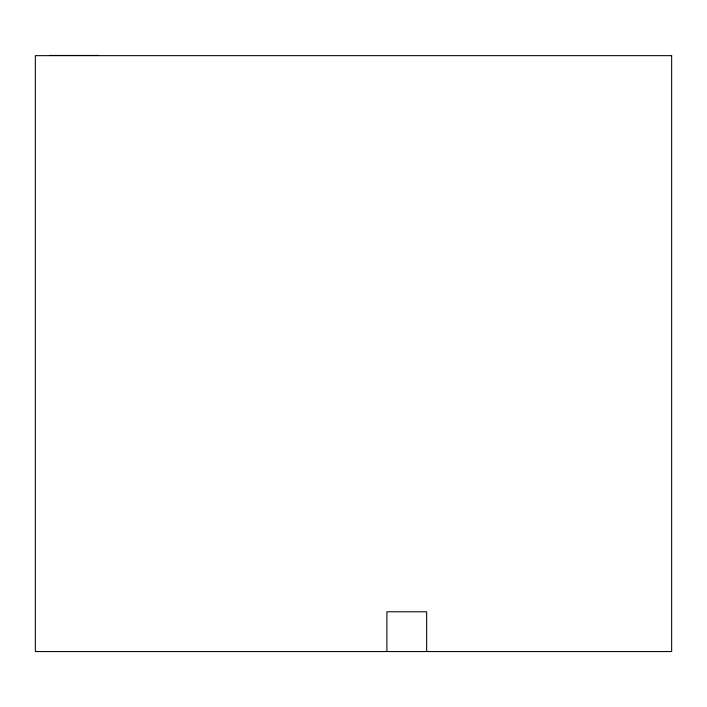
<?xml version="1.0" encoding="UTF-8"?>
<svg xmlns="http://www.w3.org/2000/svg" width="707" height="707" viewBox="0 0 707 707"><rect width="100%" height="100%" fill="white"/><g stroke="black" fill="none" stroke-linecap="round" stroke-linejoin="round"><path stroke-width="1.06" d="M49.658 55.446L98.361 55.446M426.648 651.554L426.648 611.785L386.888 611.785L386.888 651.554M671.65 55.65L35.35 55.65L35.35 651.554L671.65 651.554L671.65 55.65"/></g></svg>
